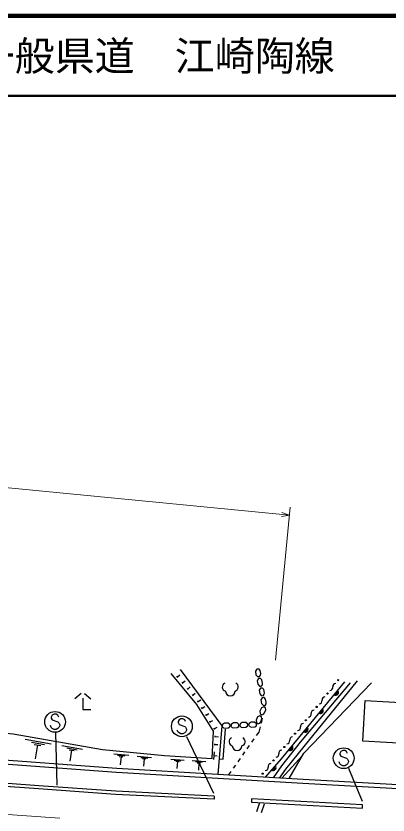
# Model space of a CAD drawing. Units: millimetres, scale not verified. Extents: x 40000 to 680000, y 20000 to 380000.
# Drawn here: x 221899 to 268400, y 280072 to 380000 of the extents above; entities that cross this region are included whole.
import ezdxf
from ezdxf.enums import TextEntityAlignment as Align

# ---------------------------------------------------------------- set-up
doc = ezdxf.new("R2010")
doc.units = ezdxf.units.MM
doc.header["$LTSCALE"] = 1000
doc.linetypes.add('CHAIN', pattern=[18.5, 12, -1.5, 3.5, -1.5])
for name, color, linetype, lineweight in [('M-BGD', 7, 'Continuous', 25), ('M-BMK', 2, 'CHAIN', 13), ('M-STR-HTXT', 7, 'Continuous', 13), ('M-STR-STRC', 7, 'Continuous', 25), ('M-STR-STRD', 7, 'Continuous', 25), ('M-TTL', 2, 'Continuous', 140), ('M-TTL-LINE', 7, 'Continuous', 50)]:
    doc.layers.add(name, color=color, linetype=linetype, lineweight=lineweight)
doc.layers.add('M-TTL-TXT', color=7, linetype='Continuous')
doc.styles.add('ＭＳ ゴシック', font='')
doc.styles.get('ＭＳ ゴシック').set_extended_font_data('MS Gothic')

msp = doc.modelspace()

# ---------------------------------------------------------------- linework, layer by layer
at = {"layer": 'M-BGD'}
for p, q in [((242420, 298264), (247612, 291231)), ((251995, 298332), (251826, 298065)), ((251826, 298065), (251898, 297624)), ((252238, 298351), (251995, 298332)), ((252412, 298164), (252238, 298351)), ((252489, 297766), (252412, 298164)), ((242146, 297283), (242017, 297437)), ((242082, 297360), (242388, 297617)), ((242723, 296593), (243030, 296850)), ((251898, 297624), (252092, 297401)), ((252226, 297133), (252058, 296867)), ((252058, 296867), (252129, 296426)), ((252092, 297401), (252331, 297380)), ((252469, 297153), (252226, 297133)), ((252331, 297380), (252472, 297572)), ((252643, 296966), (252469, 297153)), ((252472, 297572), (252489, 297766)), ((252720, 296567), (252643, 296966)), ((242788, 296517), (242659, 296670)), ((243429, 295750), (243301, 295903)), ((243365, 295826), (243672, 296083)), ((252129, 296426), (252323, 296202)), ((252458, 295935), (252289, 295669)), ((252323, 296202), (252562, 296181)), ((252701, 295954), (252458, 295935)), ((252562, 296181), (252703, 296373)), ((252875, 295768), (252701, 295954)), ((252703, 296373), (252720, 296567)), ((230061, 295286), (229261, 294586)), ((230461, 295286), (231261, 294586)), ((244071, 294983), (243943, 295136)), ((244007, 295060), (244314, 295316)), ((252289, 295669), (252360, 295227)), ((252360, 295227), (252555, 295004)), ((252555, 295004), (252793, 294983)), ((252793, 294983), (252934, 295175)), ((252951, 295369), (252875, 295768)), ((252934, 295175), (252951, 295369)), ((230261, 294686), (230261, 293286)), ((244620, 294328), (244585, 294369)), ((244694, 294202), (244620, 294328)), ((244657, 294265), (245001, 294469)), ((252689, 294737), (252521, 294470)), ((252521, 294470), (252592, 294029)), ((252592, 294029), (252786, 293806)), ((252932, 294756), (252689, 294737)), ((252786, 293806), (253025, 293785)), ((253106, 294569), (252932, 294756)), ((253025, 293785), (253166, 293976)), ((253183, 294171), (253106, 294569)), ((253166, 293976), (253183, 294171)), ((230261, 293286), (231261, 293286)), ((245204, 293342), (245102, 293514)), ((245153, 293428), (245497, 293632)), ((252572, 293458), (252387, 293051)), ((252387, 293051), (252425, 292757)), ((252860, 293586), (252572, 293458)), ((252836, 292689), (252957, 292841)), ((253073, 293468), (252860, 293586)), ((252957, 292841), (253114, 293216)), ((253114, 293216), (253073, 293468)), ((245713, 292482), (245611, 292654)), ((245662, 292568), (246007, 292772)), ((246223, 291621), (246121, 291794)), ((246172, 291707), (246516, 291911)), ((252100, 292330), (251915, 291923)), ((251915, 291923), (251953, 291630)), ((252388, 292459), (252100, 292330)), ((252601, 292340), (252388, 292459)), ((252425, 292757), (252612, 292608)), ((252485, 291714), (252642, 292088)), ((252690, 292201), (252527, 291567)), ((252642, 292088), (252601, 292340)), ((252612, 292608), (252836, 292689)), ((246733, 290761), (246631, 290933)), ((246682, 290847), (247026, 291051)), ((247612, 291231), (247142, 285130)), ((247724, 291390), (247667, 291157)), ((247667, 291157), (247836, 290989)), ((247974, 291549), (247724, 291390)), ((247836, 290989), (248025, 290943)), ((248421, 291553), (247974, 291549)), ((248025, 290943), (248431, 290959)), ((248659, 291346), (248421, 291553)), ((248431, 290959), (248641, 291103)), ((248641, 291103), (248659, 291346)), ((248828, 291434), (248771, 291201)), ((248771, 291201), (248939, 291033)), ((249078, 291593), (248828, 291434)), ((248939, 291033), (249129, 290987)), ((249525, 291597), (249078, 291593)), ((249129, 290987), (249535, 291003)), ((249763, 291390), (249525, 291597)), ((249535, 291003), (249745, 291147)), ((249745, 291147), (249763, 291390)), ((249931, 291478), (249875, 291245)), ((249875, 291245), (250043, 291077)), ((250181, 291636), (249931, 291478)), ((250043, 291077), (250233, 291031)), ((250628, 291641), (250181, 291636)), ((250233, 291031), (250638, 291047)), ((250866, 291434), (250628, 291641)), ((250638, 291047), (250849, 291191)), ((250849, 291191), (250866, 291434)), ((251035, 291522), (250979, 291289)), ((250979, 291289), (251147, 291121)), ((251285, 291680), (251035, 291522)), ((251147, 291121), (251336, 291075)), ((251732, 291685), (251285, 291680)), ((251336, 291075), (251742, 291091)), ((251970, 291478), (251732, 291685)), ((251742, 291091), (251953, 291235)), ((251953, 291630), (252140, 291480)), ((251953, 291235), (251970, 291478)), ((252140, 291480), (252364, 291562)), ((252402, 291083), (252239, 290450)), ((252364, 291562), (252485, 291714)), ((246793, 289791), (246805, 289991)), ((246799, 289891), (247198, 289868)), ((252239, 290450), (251922, 290001)), ((223040, 289557), (226301, 288983)), ((223817, 289196), (225447, 288909)), ((224186, 288907), (225001, 288763)), ((224594, 288835), (224288, 287096)), ((246736, 288793), (246748, 288993)), ((246742, 288893), (247141, 288870)), ((251634, 289592), (251346, 289183)), ((227624, 288750), (230207, 288295)), ((228239, 288464), (229531, 288236)), ((228532, 288235), (229178, 288121)), ((228855, 288178), (228612, 286800)), ((246634, 286996), (246691, 287994)), ((250482, 287957), (250194, 287548)), ((251058, 288774), (250770, 288366)), ((234115, 287721), (236007, 287537)), ((234576, 287549), (235521, 287457)), ((234800, 287400), (235273, 287354)), ((235036, 287377), (234938, 286368)), ((237064, 287434), (238832, 287262)), ((237494, 287273), (238378, 287187)), ((237704, 287134), (238146, 287091)), ((237925, 287113), (237833, 286170)), ((241254, 287054), (242932, 286948)), ((241666, 286916), (242505, 286862)), ((243920, 286885), (245617, 286777)), ((246662, 287495), (247062, 287472)), ((249906, 287140), (249618, 286731)), ((257675, 287464), (255126, 284670)), ((241869, 286791), (242288, 286764)), ((242079, 286777), (242022, 285882)), ((244337, 286745), (245186, 286691)), ((244542, 286618), (244966, 286591)), ((244754, 286605), (244697, 285699)), ((249330, 286322), (249042, 285913)), ((248754, 285505), (248438, 285056)), ((252021, 280517), (252398, 281634)), ((252580, 280379), (252941, 281451))]:
    msp.add_line(p, q, dxfattribs=at)
for points in [[(217183, 304473), (216180, 290726), (221526, 290230), (232712, 288260), (240476, 287504), (246423, 287127), (246574, 290563), (244513, 293882), (241287, 297784)], [(264533, 296835), (257878, 288638), (255597, 285806), (254780, 284690)], [(253073, 284789), (255100, 287098), (262998, 296730)], [(254069, 284731), (255137, 286230), (257469, 289173), (263715, 296584)], [(256033, 284618), (257883, 287825), (266326, 296603)], [(247294, 287099), (247798, 287061), (248104, 290814)], [(344591, 286822), (313585, 283758), (307251, 283446), (294189, 283130), (284943, 283097), (270359, 283310), (257756, 284018), (247113, 284631), (234463, 285386), (204020, 287652), (187906, 289037)], [(345218, 287387), (313548, 284257), (307233, 283946), (294182, 283630), (284946, 283597), (270376, 283809), (257785, 284517), (247142, 285130), (234497, 285885), (204059, 288150), (187949, 289535)]]:
    msp.add_lwpolyline(points, dxfattribs=at)
msp.add_lwpolyline([(265544, 294392), (271459, 294046), (271162, 288959), (265246, 289306)], close=True, dxfattribs=at)
for centre in [(262176, 296930), (260828, 295259), (259479, 293589), (258131, 291918), (256782, 290248), (255434, 288577), (254085, 286907), (252736, 285236)]:
    msp.add_circle(centre, 75, dxfattribs=at)
for centre, radius, start, end in [((248222, 296092), 536, 116.08703, 255.33416), ((249151, 296092), 536, 284.66584, 63.91297), ((261115, 296039), 391, 273.97799, 8.19653), ((261890, 296150), 391, 93.97799, 188.19653), ((248687, 295573), 600, 180, 0), ((260541, 294480), 391, 93.97799, 188.19653), ((261860, 295428), 354, 239.44435, 41.84953), ((261860, 295428), 283, 241.66839, 39.62549), ((261860, 295428), 212, 245.41472, 35.87917), ((261860, 295428), 142, 253.12645, 28.16744), ((261860, 295428), 100, 263.44411, 17.84977), ((259766, 294368), 391, 273.97799, 8.19653), ((259192, 292809), 391, 93.97799, 188.19653), ((259958, 293108), 354, 239.44435, 41.84953), ((259958, 293108), 283, 241.66839, 39.62549), ((259958, 293108), 212, 245.41472, 35.87917), ((259958, 293108), 142, 253.12645, 28.16744), ((259958, 293108), 100, 263.44411, 17.84977), ((258418, 292698), 391, 273.97799, 8.19653), ((257069, 291027), 391, 273.97799, 8.19653), ((257844, 291139), 391, 93.97799, 188.19653), ((258056, 290788), 354, 239.44435, 41.84953), ((258056, 290788), 283, 241.66839, 39.62549), ((258056, 290788), 212, 245.41472, 35.87917), ((258056, 290788), 142, 253.12645, 28.16744), ((258056, 290788), 100, 263.44411, 17.84977), ((256495, 289468), 391, 93.97799, 188.19653), ((249072, 289242), 536, 116.08703, 255.33416), ((250001, 289242), 536, 284.66584, 63.91297), ((255721, 289357), 391, 273.97799, 8.19653), ((249536, 288723), 600, 180, 0), ((255147, 287798), 391, 93.97799, 188.19653), ((256153, 288469), 354, 239.44435, 41.84953), ((256153, 288469), 283, 241.66839, 39.62549), ((256153, 288469), 212, 245.41472, 35.87917), ((256153, 288469), 142, 253.12645, 28.16744), ((256153, 288469), 100, 263.44411, 17.84977), ((254372, 287686), 391, 273.97799, 8.19653), ((253023, 286016), 391, 273.97799, 8.19653), ((253798, 286127), 391, 93.97799, 188.19653), ((254045, 285979), 354, 237.53064, 39.93582), ((254045, 285979), 283, 239.75468, 37.71178), ((254045, 285979), 212, 243.50101, 33.96546), ((254045, 285979), 142, 251.21274, 26.25373), ((254045, 285979), 100, 261.5304, 15.93606)]:
    msp.add_arc(centre, radius, start, end, dxfattribs=at)
at = {"layer": 'M-BMK'}
msp.add_lwpolyline([(227364, 279671), (197428, 281877), (173173, 283982)], dxfattribs=at)
at = {"layer": 'M-STR-HTXT'}
for p, q in [((76725, 335089), (256088, 317566)), ((254319, 299451), (256186, 318562)), ((256088, 317566), (255117, 317912)), ((256088, 317566), (255069, 317415))]:
    msp.add_line(p, q, dxfattribs=at)
at = {"layer": 'M-STR-STRC'}
for p, q in [((226429, 292547), (226311, 292310)), ((226311, 292310), (226311, 292192)), ((226311, 292192), (226429, 291956)), ((226665, 292665), (226429, 292547)), ((226429, 291956), (227138, 291719)), ((226902, 292665), (226665, 292665)), ((227138, 292547), (226902, 292665)), ((227256, 292310), (227138, 292547)), ((242279, 291989), (242161, 291753)), ((242516, 292107), (242279, 291989)), ((242752, 292107), (242516, 292107)), ((242988, 291989), (242752, 292107)), ((243107, 291753), (242988, 291989)), ((226311, 291010), (226193, 291247)), ((226429, 290892), (226311, 291010)), ((226665, 290774), (226429, 290892)), ((227138, 290892), (226902, 290774)), ((227138, 291719), (227256, 291601)), ((227256, 291010), (227138, 290892)), ((227256, 291601), (227374, 291365)), ((227374, 291247), (227256, 291010)), ((227374, 291365), (227374, 291247)), ((242161, 291753), (242161, 291634)), ((242161, 291634), (242279, 291398)), ((242279, 291398), (242988, 291162)), ((242988, 291162), (243107, 291044)), ((243107, 291044), (243225, 290807)), ((243225, 290807), (243225, 290689)), ((226902, 290774), (226665, 290774)), ((227050, 283818), (226884, 290340)), ((242161, 290453), (242043, 290689)), ((242279, 290334), (242161, 290453)), ((242516, 290216), (242279, 290334)), ((242752, 290216), (242516, 290216)), ((242988, 290334), (242752, 290216)), ((243107, 290453), (242988, 290334)), ((243225, 290689), (243107, 290453)), ((246643, 282770), (243261, 289850)), ((262510, 288007), (262392, 287770)), ((262747, 288125), (262510, 288007)), ((262983, 288125), (262747, 288125)), ((263219, 288007), (262983, 288125)), ((263338, 287770), (263219, 288007)), ((262392, 287770), (262392, 287652)), ((262392, 287652), (262510, 287416)), ((262510, 287416), (263219, 287179)), ((263219, 287179), (263338, 287061)), ((263338, 287061), (263456, 286825)), ((263456, 286825), (263456, 286707)), ((262392, 286470), (262274, 286707)), ((262510, 286352), (262392, 286470)), ((262747, 286234), (262510, 286352)), ((262983, 286234), (262747, 286234)), ((263219, 286352), (262983, 286234)), ((263338, 286470), (263219, 286352)), ((263456, 286707), (263338, 286470)), ((263475, 285928), (265164, 281802))]:
    msp.add_line(p, q, dxfattribs=at)
for centre in [(226784, 291719), (242634, 291162), (262865, 287179)]:
    msp.add_circle(centre, 1300, dxfattribs=at)
at = {"layer": 'M-STR-STRD'}
msp.add_line((246682, 282438), (246662, 282038), dxfattribs=at)
for points in [[(246682, 282438), (234367, 283051), (224743, 283735), (213537, 284538), (210111, 284841)], [(246662, 282038), (234343, 282652), (224715, 283336), (213505, 284139), (210081, 284442)]]:
    msp.add_lwpolyline(points, dxfattribs=at)
msp.add_lwpolyline([(251326, 281691), (265198, 280948), (265220, 281355), (251347, 282099)], close=True, dxfattribs=at)
at = {"layer": 'M-TTL'}
msp.add_line((680000, 380000), (40000, 380000), dxfattribs=at)
at = {"layer": 'M-TTL-LINE'}
msp.add_line((40000, 370000), (680000, 370000), dxfattribs=at)

# ---------------------------------------------------------------- texts
at = {"layer": 'M-TTL-TXT', "style": 'ＭＳ ゴシック'}
msp.add_text('一般県道\u3000江崎陶線', height=3666, dxfattribs=at).set_placement((216734, 375000), align=Align.MIDDLE_LEFT)

doc.saveas('drawing.dxf')
